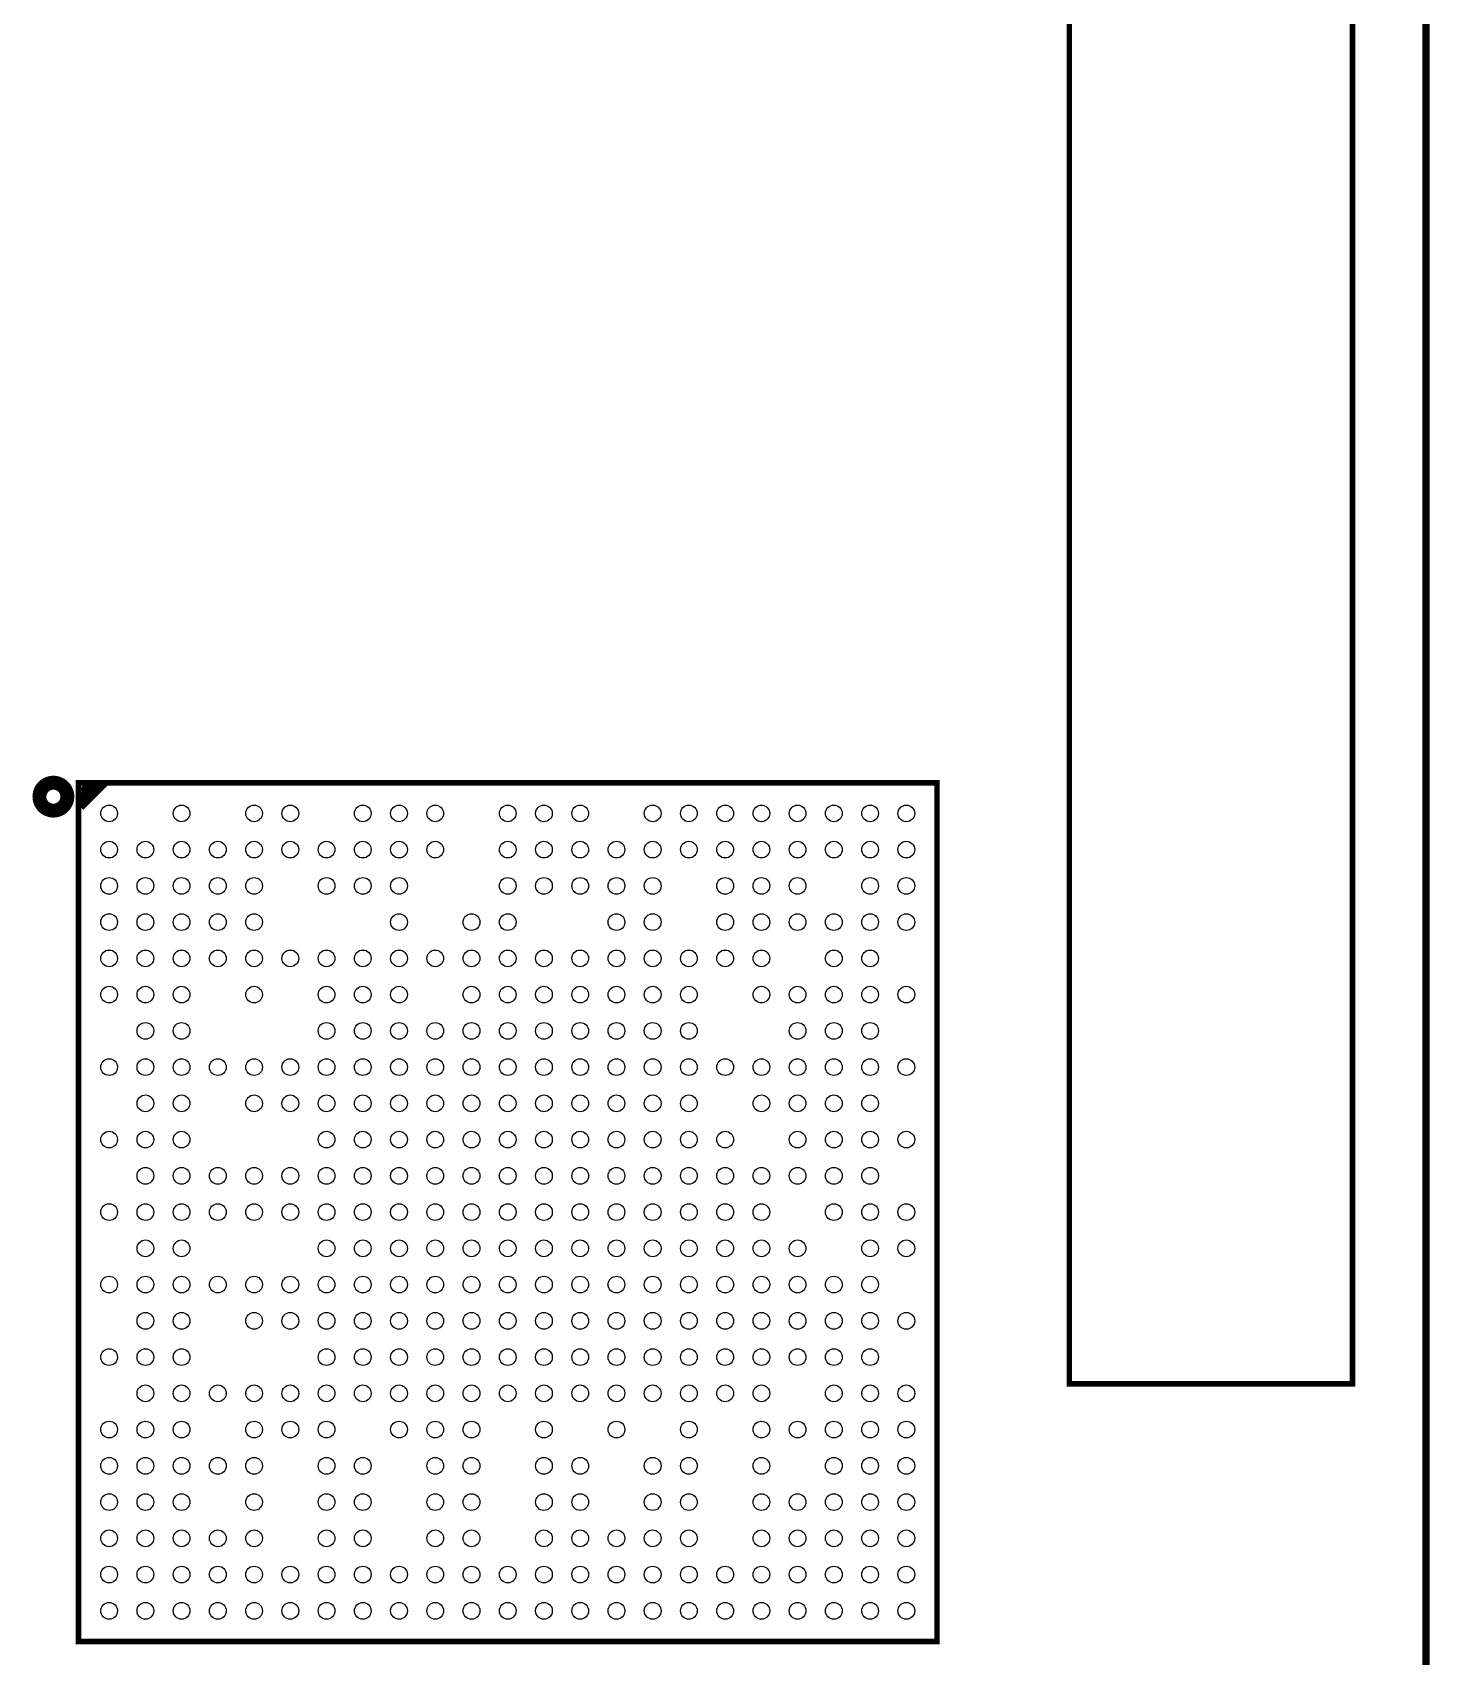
# Model space of a CAD drawing. Extents: x 64 to 173, y 17 to 95.
# Drawn here: x 97.11 to 122.17, y 39.22 to 68.35 of the extents above; entities that cross this region are included whole.
import ezdxf

# ---------------------------------------------------------------- set-up
doc = ezdxf.new("R2010")
doc.units = 0
doc.header["$MEASUREMENT"] = 0
doc.layers.get('0').update_dxf_attribs({"linetype": 'CONTINUOUS'})
doc.layers.add('PASTEMASKTOP_PH', color=10, linetype='CONTINUOUS')
doc.layers.add('SILKSCREENTOP_P', color=12, linetype='CONTINUOUS')

# ---------------------------------------------------------------- blocks, each defined once
blk = doc.blocks.new('ROUND_221')
blk.add_circle((0, 0), 0.15)

msp = doc.modelspace()

# ---------------------------------------------------------------- linework, layer by layer
at = {"layer": 'PASTEMASKTOP_PH', "const_width": 0.127}
msp.add_lwpolyline([(122.11, 84.198), (122.11, 19.189)], dxfattribs=at)
at = {"layer": 'SILKSCREENTOP_P'}
for points, const_width in [([(122.11, 84.198), (122.11, 19.189)], 0.127), ([(120.792, 44.113), (115.712, 44.113), (115.712, 77.133), (120.792, 77.133), (120.792, 44.113)], 0.1), ([(97.938, 54.892), (112.038, 54.892), (113.338, 54.892), (113.338, 39.492), (97.938, 39.492), (97.938, 54.892)], 0.1), ([(97.988, 54.742), (98.088, 54.842), (98.188, 54.842), (97.988, 54.642), (97.988, 54.542), (98.288, 54.842), (98.388, 54.842), (97.988, 54.442)], 0.1)]:
    msp.add_lwpolyline(points, dxfattribs=dict(at, const_width=const_width))
at = {"layer": 'SILKSCREENTOP_P', "const_width": 0.25}
msp.add_lwpolyline([(97.238, 54.642, 1), (97.738, 54.642, 1)], format="xyb", close=True, dxfattribs=at)

# ---------------------------------------------------------------- block references
at = {"layer": 'PASTEMASKTOP_PH'}
for p in [(98.488, 54.342), (99.788, 54.342), (101.088, 54.342), (101.738, 54.342), (103.038, 54.342), (103.688, 54.342), (104.338, 54.342), (105.638, 54.342), (106.288, 54.342), (106.938, 54.342), (108.238, 54.342), (108.888, 54.342), (109.538, 54.342), (110.188, 54.342), (110.838, 54.342), (111.488, 54.342), (112.138, 54.342), (112.788, 54.342), (98.488, 53.692), (99.138, 53.692), (99.788, 53.692), (100.438, 53.692), (101.088, 53.692), (101.738, 53.692), (102.388, 53.692), (103.038, 53.692), (103.688, 53.692), (104.338, 53.692), (105.638, 53.692), (106.288, 53.692), (106.938, 53.692), (107.588, 53.692), (108.238, 53.692), (108.888, 53.692), (109.538, 53.692), (110.188, 53.692), (110.838, 53.692), (111.488, 53.692), (112.138, 53.692), (112.788, 53.692), (98.488, 53.042), (99.138, 53.042), (99.788, 53.042), (100.438, 53.042), (101.088, 53.042), (102.388, 53.042), (103.038, 53.042), (103.688, 53.042), (105.638, 53.042), (106.288, 53.042), (106.938, 53.042), (107.588, 53.042), (108.238, 53.042), (109.538, 53.042), (110.188, 53.042), (110.838, 53.042), (112.138, 53.042), (112.788, 53.042), (98.488, 52.392), (99.138, 52.392), (99.788, 52.392), (100.438, 52.392), (101.088, 52.392), (103.688, 52.392), (104.988, 52.392), (105.638, 52.392), (107.588, 52.392), (108.238, 52.392), (109.538, 52.392), (110.188, 52.392), (110.838, 52.392), (111.488, 52.392), (112.138, 52.392), (112.788, 52.392), (98.488, 51.742), (99.138, 51.742), (99.788, 51.742), (100.438, 51.742), (101.088, 51.742), (101.738, 51.742), (102.388, 51.742), (103.038, 51.742), (103.688, 51.742), (104.338, 51.742), (104.988, 51.742), (105.638, 51.742), (106.288, 51.742), (106.938, 51.742), (107.588, 51.742), (108.238, 51.742), (108.888, 51.742), (109.538, 51.742), (110.188, 51.742), (111.488, 51.742), (112.138, 51.742), (98.488, 51.092), (99.138, 51.092), (99.788, 51.092), (101.088, 51.092), (102.388, 51.092), (103.038, 51.092), (103.688, 51.092), (104.988, 51.092), (105.638, 51.092), (106.288, 51.092), (106.938, 51.092), (107.588, 51.092), (108.238, 51.092), (108.888, 51.092), (110.188, 51.092), (110.838, 51.092), (111.488, 51.092), (112.138, 51.092), (112.788, 51.092), (99.138, 50.442), (99.788, 50.442), (102.388, 50.442), (103.038, 50.442), (103.688, 50.442), (104.338, 50.442), (104.988, 50.442), (105.638, 50.442), (106.288, 50.442), (106.938, 50.442), (107.588, 50.442), (108.238, 50.442), (108.888, 50.442), (110.838, 50.442), (111.488, 50.442), (112.138, 50.442), (98.488, 49.792), (99.138, 49.792), (99.788, 49.792), (100.438, 49.792), (101.088, 49.792), (101.738, 49.792), (102.388, 49.792), (103.038, 49.792), (103.688, 49.792), (104.338, 49.792), (104.988, 49.792), (105.638, 49.792), (106.288, 49.792), (106.938, 49.792), (107.588, 49.792), (108.238, 49.792), (108.888, 49.792), (109.538, 49.792), (110.188, 49.792), (110.838, 49.792), (111.488, 49.792), (112.138, 49.792), (112.788, 49.792), (99.138, 49.142), (99.788, 49.142), (101.088, 49.142), (101.738, 49.142), (102.388, 49.142), (103.038, 49.142), (103.688, 49.142), (104.338, 49.142), (104.988, 49.142), (105.638, 49.142), (106.288, 49.142), (106.938, 49.142), (107.588, 49.142), (108.238, 49.142), (108.888, 49.142), (110.188, 49.142), (110.838, 49.142), (111.488, 49.142), (112.138, 49.142), (98.488, 48.492), (99.138, 48.492), (99.788, 48.492), (102.388, 48.492), (103.038, 48.492), (103.688, 48.492), (104.338, 48.492), (104.988, 48.492), (105.638, 48.492), (106.288, 48.492), (106.938, 48.492), (107.588, 48.492), (108.238, 48.492), (108.888, 48.492), (109.538, 48.492), (110.838, 48.492), (111.488, 48.492), (112.138, 48.492), (112.788, 48.492), (99.138, 47.842), (99.788, 47.842), (100.438, 47.842), (101.088, 47.842), (101.738, 47.842), (102.388, 47.842), (103.038, 47.842), (103.688, 47.842), (104.338, 47.842), (104.988, 47.842), (105.638, 47.842), (106.288, 47.842), (106.938, 47.842), (107.588, 47.842), (108.238, 47.842), (108.888, 47.842), (109.538, 47.842), (110.188, 47.842), (110.838, 47.842), (111.488, 47.842), (112.138, 47.842), (98.488, 47.192), (99.138, 47.192), (99.788, 47.192), (100.438, 47.192), (101.088, 47.192), (101.738, 47.192), (102.388, 47.192), (103.038, 47.192), (103.688, 47.192), (104.338, 47.192), (104.988, 47.192), (105.638, 47.192), (106.288, 47.192), (106.938, 47.192), (107.588, 47.192), (108.238, 47.192), (108.888, 47.192), (109.538, 47.192), (110.188, 47.192), (111.488, 47.192), (112.138, 47.192), (112.788, 47.192), (99.138, 46.542), (99.788, 46.542), (102.388, 46.542), (103.038, 46.542), (103.688, 46.542), (104.338, 46.542), (104.988, 46.542), (105.638, 46.542), (106.288, 46.542), (106.938, 46.542), (107.588, 46.542), (108.238, 46.542), (108.888, 46.542), (109.538, 46.542), (110.188, 46.542), (110.838, 46.542), (112.138, 46.542), (112.788, 46.542), (98.488, 45.892), (99.138, 45.892), (99.788, 45.892), (100.438, 45.892), (101.088, 45.892), (101.738, 45.892), (102.388, 45.892), (103.038, 45.892), (103.688, 45.892), (104.338, 45.892), (104.988, 45.892), (105.638, 45.892), (106.288, 45.892), (106.938, 45.892), (107.588, 45.892), (108.238, 45.892), (108.888, 45.892), (109.538, 45.892), (110.188, 45.892), (110.838, 45.892), (111.488, 45.892), (112.138, 45.892), (99.138, 45.242), (99.788, 45.242), (101.088, 45.242), (101.738, 45.242), (102.388, 45.242), (103.038, 45.242), (103.688, 45.242), (104.338, 45.242), (104.988, 45.242), (105.638, 45.242), (106.288, 45.242), (106.938, 45.242), (107.588, 45.242), (108.238, 45.242), (108.888, 45.242), (109.538, 45.242), (110.188, 45.242), (110.838, 45.242), (111.488, 45.242), (112.138, 45.242), (112.788, 45.242), (98.488, 44.592), (99.138, 44.592), (99.788, 44.592), (102.388, 44.592), (103.038, 44.592), (103.688, 44.592), (104.338, 44.592), (104.988, 44.592), (105.638, 44.592), (106.288, 44.592), (106.938, 44.592), (107.588, 44.592), (108.238, 44.592), (108.888, 44.592), (109.538, 44.592), (110.188, 44.592), (110.838, 44.592), (111.488, 44.592), (112.138, 44.592), (99.138, 43.942), (99.788, 43.942), (100.438, 43.942), (101.088, 43.942), (101.738, 43.942), (102.388, 43.942), (103.038, 43.942), (103.688, 43.942), (104.338, 43.942), (104.988, 43.942), (105.638, 43.942), (106.288, 43.942), (106.938, 43.942), (107.588, 43.942), (108.238, 43.942), (108.888, 43.942), (109.538, 43.942), (110.188, 43.942), (111.488, 43.942), (112.138, 43.942), (112.788, 43.942), (98.488, 43.292), (99.138, 43.292), (99.788, 43.292), (101.088, 43.292), (101.738, 43.292), (102.388, 43.292), (103.688, 43.292), (104.338, 43.292), (104.988, 43.292), (106.288, 43.292), (107.588, 43.292), (108.888, 43.292), (110.188, 43.292), (110.838, 43.292), (111.488, 43.292), (112.138, 43.292), (112.788, 43.292), (98.488, 42.642), (99.138, 42.642), (99.788, 42.642), (100.438, 42.642), (101.088, 42.642), (102.388, 42.642), (103.038, 42.642), (104.338, 42.642), (104.988, 42.642), (106.288, 42.642), (106.938, 42.642), (108.238, 42.642), (108.888, 42.642), (110.188, 42.642), (111.488, 42.642), (112.138, 42.642), (112.788, 42.642), (98.488, 41.992), (99.138, 41.992), (99.788, 41.992), (101.088, 41.992), (102.388, 41.992), (103.038, 41.992), (104.338, 41.992), (104.988, 41.992), (106.288, 41.992), (106.938, 41.992), (108.238, 41.992), (108.888, 41.992), (110.188, 41.992), (110.838, 41.992), (111.488, 41.992), (112.138, 41.992), (112.788, 41.992), (98.488, 41.342), (99.138, 41.342), (99.788, 41.342), (100.438, 41.342), (101.088, 41.342), (102.388, 41.342), (103.038, 41.342), (104.338, 41.342), (104.988, 41.342), (106.288, 41.342), (106.938, 41.342), (107.588, 41.342), (108.238, 41.342), (108.888, 41.342), (110.188, 41.342), (110.838, 41.342), (111.488, 41.342), (112.138, 41.342), (112.788, 41.342), (98.488, 40.692), (99.138, 40.692), (99.788, 40.692), (100.438, 40.692), (101.088, 40.692), (101.738, 40.692), (102.388, 40.692), (103.038, 40.692), (103.688, 40.692), (104.338, 40.692), (104.988, 40.692), (105.638, 40.692), (106.288, 40.692), (106.938, 40.692), (107.588, 40.692), (108.238, 40.692), (108.888, 40.692), (109.538, 40.692), (110.188, 40.692), (110.838, 40.692), (111.488, 40.692), (112.138, 40.692), (112.788, 40.692), (98.488, 40.042), (99.138, 40.042), (99.788, 40.042), (100.438, 40.042), (101.088, 40.042), (101.738, 40.042), (102.388, 40.042), (103.038, 40.042), (103.688, 40.042), (104.338, 40.042), (104.988, 40.042), (105.638, 40.042), (106.288, 40.042), (106.938, 40.042), (107.588, 40.042), (108.238, 40.042), (108.888, 40.042), (109.538, 40.042), (110.188, 40.042), (110.838, 40.042), (111.488, 40.042), (112.138, 40.042), (112.788, 40.042)]:
    msp.add_blockref('ROUND_221', p, dxfattribs=at)

doc.saveas('drawing.dxf')
